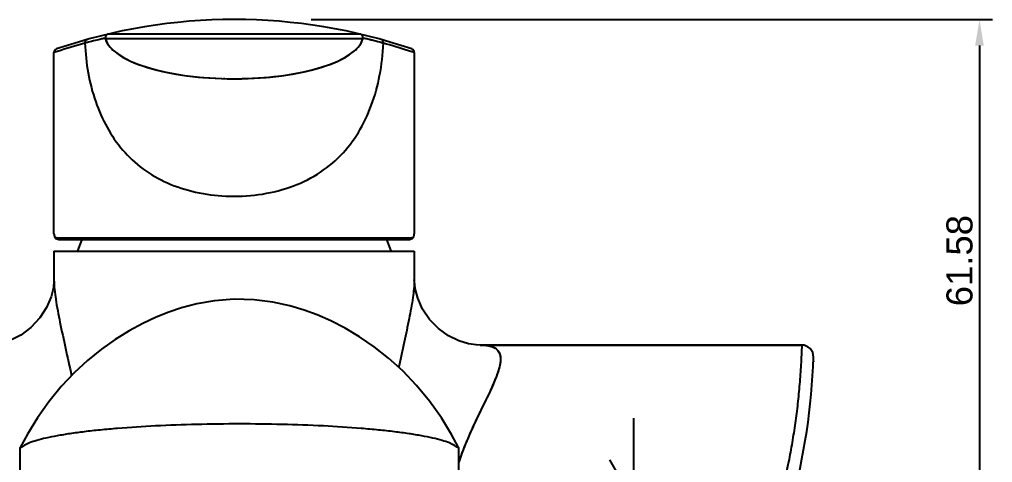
# Model space of a CAD drawing. Header units: millimetres. Extents: x 601 to 1195, y -13 to 407.
# Drawn here: x 705.3 to 798.5, y 226 to 268.5 of the extents above; entities that cross this region are included whole.
import ezdxf

# ---------------------------------------------------------------- set-up
doc = ezdxf.new("R2010")
doc.units = ezdxf.units.MM
doc.header["$LTSCALE"] = 0.1
doc.linetypes.add('CENTERX2', pattern=[101.6, 63.5, -12.7, 12.7, -12.7])
doc.layers.add('CENTER', color=1, linetype='CENTERX2')
doc.layers.add('DIM', color=3, linetype='Continuous')
doc.styles.get("Standard").update_dxf_attribs({"font": 'arial.ttf'})
doc.dimstyles.new('ISO-25', dxfattribs={"dimtxt": 2.5, "dimasz": 2.5, "dimexe": 1.25, "dimexo": 0.625, "dimtad": 1, "dimlfac": 3, "dimtxsty": 'Standard', "dimcen": 2.5, "dimadec": 0, "dimazin": 0, "dimtfac": 1, "dimtmove": 0, "dimatfit": 3, "dimfxl": 0, "dimarcsym": 0})

# ---------------------------------------------------------------- blocks, each defined once
blk = doc.blocks.new('*D34')
at = {"layer": 'Defpoints', "color": 0}
for p in [(732.613, 268.463), (772.11, 222.279), (797.223, 222.279)]:
    blk.add_point(p, dxfattribs=at)
at = {"layer": 'DIM', "color": 0, "lineweight": -2}
for p, q in [((733.238, 268.463), (798.473, 268.463)), ((797.223, 265.963), (797.223, 224.779)), ((772.735, 222.279), (798.473, 222.279))]:
    blk.add_line(p, q, dxfattribs=at)
at = {"layer": 'DIM', "color": 0}
for points in [[(796.806, 265.963), (797.64, 265.963), (797.223, 268.463)], [(796.806, 224.779), (797.64, 224.779), (797.223, 222.279)]]:
    blk.add_solid(points, dxfattribs=at)
at = {"layer": 'DIM', "color": 0, "insert": (795.322, 245.371), "char_height": 2.5, "attachment_point": 5, "rotation": 90}
blk.add_mtext('61.58', dxfattribs=at)

msp = doc.modelspace()

# ---------------------------------------------------------------- linework, layer by layer
at = {"color": 7, "linetype": 'Continuous'}
for p, q in [((738.1836, 266.6027), (713.5376, 266.6027)), ((737.9075, 267.0659), (713.8138, 267.0659)), ((708.9431, 265.3985), (708.6106, 265.2887)), ((708.6106, 247.9374), (708.6106, 265.2887)), ((743.1106, 265.2887), (742.5427, 265.4748)), ((743.1106, 265.2887), (743.1106, 247.9366)), ((708.8014, 247.4897), (709.0869, 247.4102)), ((708.9399, 247.5602), (742.7813, 247.5602)), ((709.0871, 247.4102), (742.6341, 247.4102)), ((711.2764, 247.4102), (710.8651, 246.2974)), ((740.4449, 247.4102), (740.8561, 246.2974)), ((742.6343, 247.4102), (742.9182, 247.4887)), ((742.9182, 247.4887), (743.0708, 247.6881)), ((708.6106, 246.2852), (708.6106, 243.529)), ((708.6106, 246.2852), (743.1106, 246.2852)), ((743.1106, 246.2852), (743.1106, 243.5254)), ((749.4151, 237.2852), (780.2057, 237.2852)), ((780.2077, 237.2852), (749.423, 237.2852)), ((781.3321, 236.1244), (781.3325, 236.1412)), ((705.3648, 227.4513), (705.3806, 227.4949)), ((705.3649, 208.5657), (705.3649, 227.4514)), ((747.3491, 227.4949), (747.3649, 227.4513)), ((747.3649, 225.2283), (747.3649, 227.4514))]:
    msp.add_line(p, q, dxfattribs=at)
for points in [[(708.6106, 247.9366), (708.6492, 247.6914), (708.8014, 247.4897)], [(708.6108, 243.5386), (708.6089, 243.4176), (708.5489, 242.803), (708.3358, 241.9196), (707.9048, 240.8954), (707.2527, 239.8821), (706.4042, 238.9712), (705.4232, 238.2374), (704.401, 237.7205), (703.4545, 237.4233), (702.7099, 237.3042), (702.3036, 237.2852)], [(749.4151, 237.2852), (749.0221, 237.3033), (748.3004, 237.4157), (747.3854, 237.6948), (746.3911, 238.1809), (745.4264, 238.8751), (744.5748, 239.7485), (743.9009, 240.7393), (743.4365, 241.768), (743.1904, 242.6964), (743.1139, 243.374), (743.1106, 243.5306)], [(747.349, 227.4952), (746.6822, 228.7143), (745.705, 230.3055), (744.5764, 231.9026), (743.3187, 233.4308), (741.999, 234.8103), (740.646, 236.0373), (739.2629, 237.1285), (737.8714, 238.0819), (736.4892, 238.9019), (735.1279, 239.5973), (733.7981, 240.1764), (732.5559, 240.6327), (731.1889, 241.0418), (729.5776, 241.3944), (727.7688, 241.6221), (725.8603, 241.669), (723.9906, 241.5221), (722.2849, 241.2222), (720.8306, 240.8417), (719.6123, 240.4362), (718.3984, 239.9558), (717.1165, 239.3615), (715.806, 238.6569), (714.4767, 237.8338), (713.1448, 236.8879), (711.8308, 235.8206), (710.552, 234.6349), (709.3081, 233.3143), (708.1174, 231.8553), (707.0315, 230.3157), (706.0682, 228.7501), (705.3808, 227.4951)], [(781.3255, 235.9056), (781.331, 236.0793), (781.332, 236.1223)]]:
    msp.add_lwpolyline(points, dxfattribs=at)
for centre, radius, start, end in [((725.8606, 215.8206), 52.6422, 71.163992, 108.835982), ((713.8996, 266.7008), 0.375, 103.229001, 195.163873), ((715.0928, 267.0269), 1.6116, 195.256875, 199.018887), ((737.8216, 266.7008), 0.375, 344.835977, 76.770975), ((708.9856, 265.2887), 0.375, 108.835982, 180), ((725.8002, 213.7767), 54.3045, 105.184193, 108.084485), ((724.5144, 219.9775), 47.9849, 105.3544, 105.641721), ((724.2028, 221.1131), 46.8073, 105.060693, 105.354726), ((727.2856, 220.265), 47.6868, 74.356211, 74.777654), ((725.9181, 213.7678), 54.3138, 72.176593, 74.81537), ((742.7356, 265.2887), 0.375, 0, 71.163992), ((725.861, 298.9219), 36.1353, 268.393327, 268.600455), ((725.8611, 298.9197), 36.1331, 268.600162, 269.992079), ((725.8606, 298.8051), 36.0185, 269.992896, 270.247015), ((725.8599, 298.9219), 36.1353, 270.247345, 271.056408), ((725.8595, 298.9509), 36.1644, 271.056242, 271.357812), ((721.3625, 238.0352), 60, 344.54343, 358.17496)]:
    msp.add_arc(centre, radius, start, end, dxfattribs=at)
msp.add_ellipse((725.8606, 266.9876), major_axis=(12.375, 0), ratio=0.3394759, start_param=3.2333381, end_param=6.1914383, dxfattribs=at)
for points, knots in [([(711.5767, 266.1853), (711.5698, 266.2637), (711.5941, 266.4207), (711.72, 266.5281), (711.7869, 266.5467)], [0, 0, 0, 0, 0.5313152, 1, 1, 1, 1]), ([(713.5376, 266.6027), (713.5341, 266.616), (713.5162, 266.6479), (713.4424, 266.652), (713.3403, 266.6343), (713.1822, 266.6015), (712.9724, 266.552), (712.5845, 266.4567), (712.2683, 266.374), (712.0403, 266.3126)], [0, 0, 0, 0, 0.0264383, 0.0625946, 0.1291525, 0.2316089, 0.3705217, 0.5454604, 1, 1, 1, 1]), ([(713.538, 266.6028), (713.6524, 266.1832), (714.3443, 265.2292), (716.8823, 263.9397), (721.0003, 263.0056), (724.2379, 262.7868), (725.8561, 262.7866)], [0, 0, 0, 0, 0.203535, 0.4691052, 0.7346753, 1, 1, 1, 1]), ([(726.0159, 262.7869), (727.5836, 262.7937), (730.7635, 263.0153), (734.8389, 263.9397), (737.3769, 265.2292), (738.0688, 266.1832), (738.1832, 266.6028)], [0, 0, 0, 0, 0.2592204, 0.5269971, 0.7947739, 1, 1, 1, 1]), ([(726.7165, 262.7967), (728.0475, 262.8283), (730.9616, 263.0602), (734.8389, 263.9397), (737.3754, 265.2285), (738.0676, 266.1814), (738.1824, 266.6002)], [0, 0, 0, 0, 0.229545, 0.5082129, 0.7868807, 1, 1, 1, 1]), ([(739.8065, 266.2787), (739.56, 266.3457), (739.2179, 266.436), (738.7979, 266.5402), (738.57, 266.5944), (738.3978, 266.6313), (738.2872, 266.6507), (738.2072, 266.6502), (738.1873, 266.6165), (738.1836, 266.6027)], [0, 0, 0, 0, 0.4538761, 0.6290259, 0.7683989, 0.8714765, 0.9386195, 0.9746525, 1, 1, 1, 1]), ([(740.1446, 266.1853), (740.1514, 266.2637), (740.1271, 266.4207), (740.0012, 266.5281), (739.9343, 266.5467)], [0, 0, 0, 0, 0.5313148, 1, 1, 1, 1]), ([(711.5767, 266.1853), (711.6493, 264.2887), (712.2741, 260.6225), (714.4651, 256.5087), (717.0858, 254.07), (719.4732, 252.711), (722.1748, 251.8477), (724.0856, 251.6), (725.0579, 251.5553)], [0, 0, 0, 0, 0.2578027, 0.4977859, 0.6170622, 0.7398067, 0.8677935, 1, 1, 1, 1]), ([(725.0579, 251.5553), (726.1037, 251.5071), (728.1848, 251.5967), (731.1743, 252.2851), (733.87, 253.5368), (736.1196, 255.3474), (737.8469, 257.6221), (739.0858, 260.2418), (739.8772, 263.1284), (740.1049, 265.1518), (740.1446, 266.1853)], [0, 0, 0, 0, 0.1323862, 0.261728, 0.3856284, 0.5049472, 0.6231079, 0.7436928, 0.8692175, 1, 1, 1, 1]), ([(708.6106, 247.9374), (708.6106, 247.839), (708.6399, 247.6229), (708.8516, 247.5602), (708.9399, 247.5602)], [0, 0, 0, 0, 0.5267915, 1, 1, 1, 1]), ([(743.0846, 247.7532), (743.0891, 247.7664), (743.1058, 247.8264), (743.1106, 247.8892), (743.1106, 247.9374)], [0, 0, 0, 0, 0.2247694, 1, 1, 1, 1]), ([(742.7813, 247.5602), (742.7813, 247.5221), (742.7506, 247.4429), (742.6718, 247.4102), (742.6341, 247.4102)], [0, 0, 0, 0, 0.5034083, 1, 1, 1, 1]), ([(742.7813, 247.5602), (742.7962, 247.5602), (742.8503, 247.5622), (742.9046, 247.5736), (742.9406, 247.5894)], [0, 0, 0, 0, 0.2752172, 1, 1, 1, 1]), ([(742.9406, 247.5894), (742.9901, 247.6112), (743.0494, 247.6661), (743.0782, 247.7344), (743.0846, 247.7532)], [0, 0, 0, 0, 0.7311721, 1, 1, 1, 1]), ([(708.6106, 243.533), (708.611, 242.9141), (708.7714, 241.5483), (709.1923, 239.3781), (709.7191, 236.9402), (710.098, 235.2384), (710.2856, 234.3576)], [0, 0, 0, 0, 0.1988331, 0.4398137, 0.7106699, 1, 1, 1, 1]), ([(743.1106, 243.5311), (743.1101, 242.9642), (742.9735, 241.7179), (742.6035, 239.7386), (742.1284, 237.5206), (741.7858, 235.9721), (741.6109, 235.1706)], [0, 0, 0, 0, 0.199978, 0.4404845, 0.7106001, 1, 1, 1, 1]), ([(749.423, 237.2852), (749.6432, 237.2852), (750.0459, 237.2669), (750.5918, 237.142), (751.0177, 236.9046), (751.2983, 236.5291), (751.3749, 236.0408), (751.3466, 235.4756), (751.1662, 234.8275), (750.7866, 233.8017), (750.2917, 232.6881), (749.697, 231.507), (749.0424, 230.1662), (748.2118, 228.3695), (747.6145, 226.8662), (747.3634, 226.0717)], [0, 0, 0, 0, 0.0493918, 0.0900883, 0.1246146, 0.1566176, 0.1913224, 0.2329998, 0.2830689, 0.3413004, 0.4784963, 0.5559523, 0.6379437, 0.8131202, 1, 1, 1, 1]), ([(749.423, 237.2852), (749.616, 237.2852), (749.9729, 237.2706), (750.4628, 237.1781), (750.8616, 237.0074), (751.1593, 236.7418), (751.3346, 236.3817), (751.3768, 235.9486), (751.3354, 235.4506), (751.1843, 234.8905), (750.9624, 234.2709), (750.6865, 233.5921), (750.3637, 232.8606), (749.9898, 232.0868), (749.5816, 231.2719), (749.0136, 230.1032), (748.2975, 228.5502), (747.702, 227.0959), (747.4191, 226.2476), (747.3649, 226.0774)], [0, 0, 0, 0, 0.02032198, 0.03752761, 0.05225953, 0.06546199, 0.0786458, 0.09340195, 0.1107453, 0.13106088, 0.15427262, 0.18007106, 0.20820583, 0.23847212, 0.27057232, 0.30419335, 0.37532908, 0.45068743, 0.46950637, 0.46950637, 0.46950637, 0.46950637]), ([(780.2077, 237.2852), (780.2043, 236.9726), (780.1749, 236.3479), (780.1121, 235.0991), (779.9998, 233.5398), (779.8189, 231.6728), (779.5865, 229.8113), (779.2898, 227.959), (778.8405, 225.4988), (778.4223, 223.669), (778.1082, 222.4587)], [0, 0, 0, 0, 0.0625012, 0.1250032, 0.2500054, 0.3750073, 0.5000089, 0.6250116, 0.7500152, 1, 1, 1, 1]), ([(781.3325, 236.1412), (781.3373, 236.4322), (781.101, 237.0414), (780.4965, 237.2847), (780.2076, 237.2852)], [0, 0, 0, 0, 0.5018851, 1, 1, 1, 1]), ([(726.3649, 229.7352), (724.9986, 229.7352), (722.3176, 229.7025), (718.4264, 229.5623), (715.3504, 229.3679), (713.0798, 229.1636), (711.5561, 228.9964), (710.1753, 228.812), (708.9511, 228.6136), (707.8933, 228.4014), (707.0148, 228.1814), (706.3119, 227.9471), (705.8689, 227.7478), (705.5952, 227.5599), (705.5073, 227.4945), (705.3649, 227.4172), (705.3648, 227.4513)], [0, 0, 0, 0, 0.1927462, 0.3782136, 0.549277, 0.6274853, 0.6998183, 0.7655152, 0.8239842, 0.8747885, 0.9175665, 0.9520337, 0.978192, 0.9881384, 0.9951878, 1, 1, 1, 1]), ([(747.3649, 227.4513), (747.3649, 227.4172), (747.2225, 227.4945), (747.1346, 227.5598), (746.8609, 227.7478), (746.4178, 227.947), (745.715, 228.1814), (744.8365, 228.4014), (743.7786, 228.6136), (742.5544, 228.812), (741.1736, 228.9964), (739.6499, 229.1636), (737.3793, 229.3679), (734.3033, 229.5623), (730.4121, 229.7025), (727.7311, 229.7352), (726.3649, 229.7352)], [0, 0, 0, 0, 0.004812, 0.0118605, 0.0218076, 0.0479659, 0.0824333, 0.1252113, 0.1760157, 0.2344847, 0.3001815, 0.3725146, 0.4507229, 0.6217864, 0.8072538, 1, 1, 1, 1])]:
    msp.add_open_spline(points, degree=3, knots=knots, dxfattribs=at)
for points in [[(713.5692, 266.5017), (713.613, 266.3746), (713.6738, 266.2481), (713.7514, 266.1228)], [(708.9399, 247.5602), (708.9399, 247.5107), (708.9703, 247.4559), (709.0129, 247.4307)], [(709.0129, 247.4307), (709.035, 247.4176), (709.0614, 247.4102), (709.0871, 247.4102)], [(781.3184, 235.736), (781.3184, 235.721), (781.3184, 235.7061), (781.3171, 235.6912)]]:
    msp.add_open_spline(points, degree=3, dxfattribs=at)
at = {"layer": 'CENTER'}
for p, q in [((764.1158, 214.2849), (764.1158, 230.2734)), ((761.8004, 226.2895), (793.8318, 170.8111))]:
    msp.add_line(p, q, dxfattribs=at)

# ---------------------------------------------------------------- dimensions: what is measured, and where the dimension line sits
at = {"layer": 'DIM'}
dim = msp.add_linear_dim(base=(797.2231, 222.2792), p1=(732.6125, 268.4628), p2=(772.1101, 222.2792), angle=90, text='61.58', dimstyle='ISO-25', dxfattribs=at)
dim.commit()
dim.dimension.update_dxf_attribs({"geometry": '*D34', "text_midpoint": (795.3216, 245.371)})

doc.saveas('drawing.dxf')
